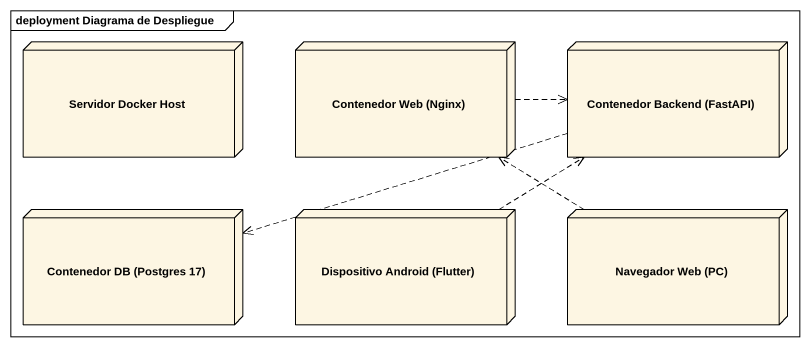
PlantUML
@startuml
mainframe deployment Diagrama de Despliegue
node "Servidor Docker Host" as Servidor_Docker_Host
node "Contenedor Web (Nginx)" as Contenedor_Web_Nginx
node "Contenedor Backend (FastAPI)" as Contenedor_Backend_FastAPI
node "Contenedor DB (Postgres 17)" as Contenedor_DB_Postgres_17
node "Dispositivo Android (Flutter)" as Dispositivo_Android_Flutter
node "Navegador Web (PC)" as Navegador_Web_PC
Contenedor_Web_Nginx .right.> Contenedor_Backend_FastAPI
Contenedor_Backend_FastAPI .left.> Contenedor_DB_Postgres_17
Dispositivo_Android_Flutter .up.> Contenedor_Backend_FastAPI
Navegador_Web_PC .up.> Contenedor_Web_Nginx
@enduml
